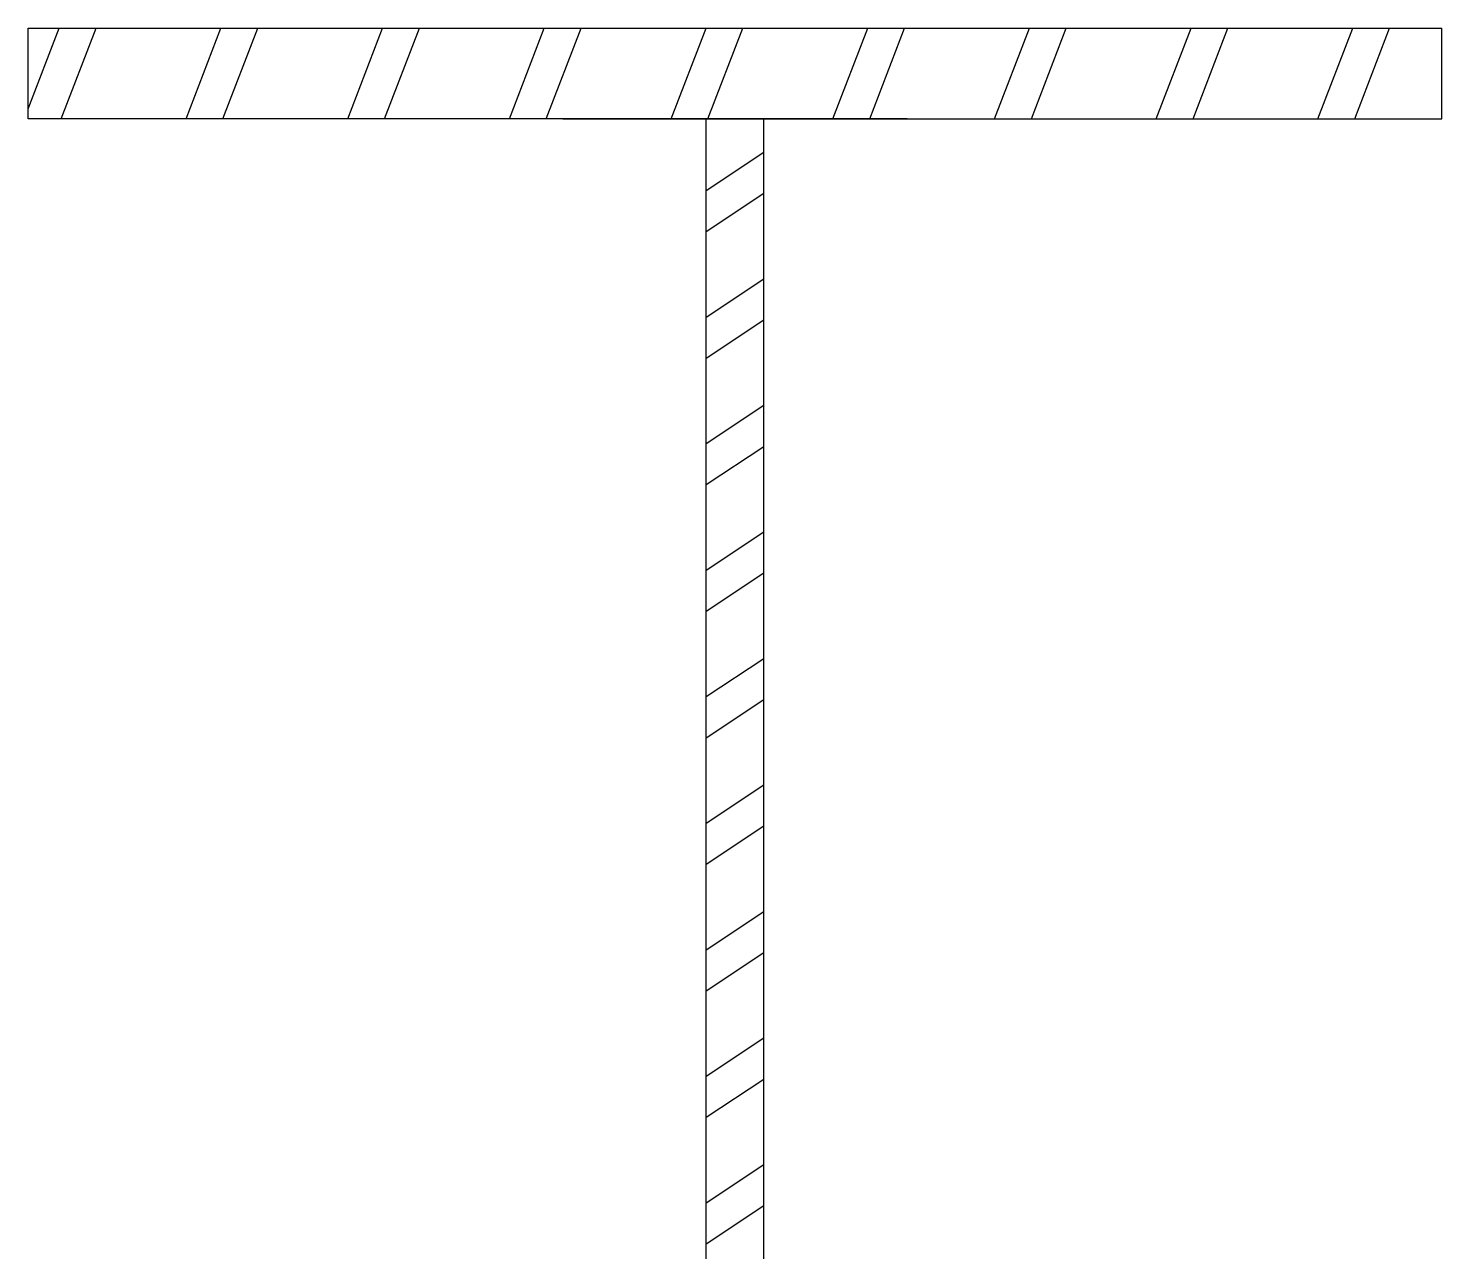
# Model space of a CAD drawing. Extents: x -1396510 to 1250330, y -1892470 to 1623980.
# Drawn here: x -1160850 to -1159961, y -60844 to -60075 of the extents above; entities that cross this region are included whole.
import ezdxf

# ---------------------------------------------------------------- set-up
doc = ezdxf.new("R2010")
doc.units = 0
doc.header["$LTSCALE"] = 1000
doc.header["$MEASUREMENT"] = 0
doc.layers.add('walraven', color=7, linetype='Continuous')

msp = doc.modelspace()

# ---------------------------------------------------------------- linework, layer by layer
for p, q in [((-1160850.06, -60125.39), (-1160830.57, -60074.7)), ((-1160850.06, -60074.7), (-1159960.82, -60074.7)), ((-1160850.06, -60131.72), (-1160850.06, -60074.7)), ((-1160829.33, -60131.72), (-1160807.41, -60074.7)), ((-1160750.77, -60131.72), (-1160728.84, -60074.7)), ((-1160727.61, -60131.72), (-1160705.68, -60074.7)), ((-1160649.04, -60131.72), (-1160627.12, -60074.7)), ((-1160625.88, -60131.72), (-1160603.96, -60074.7)), ((-1160547.32, -60131.72), (-1160525.4, -60074.7)), ((-1160524.16, -60131.72), (-1160502.24, -60074.7)), ((-1160445.6, -60131.72), (-1160423.67, -60074.7)), ((-1160422.44, -60131.72), (-1160400.51, -60074.7)), ((-1160343.88, -60131.72), (-1160321.95, -60074.7)), ((-1160320.71, -60131.72), (-1160298.79, -60074.7)), ((-1160242.15, -60131.72), (-1160220.23, -60074.7)), ((-1160218.99, -60131.72), (-1160197.07, -60074.7)), ((-1160140.43, -60131.72), (-1160118.51, -60074.7)), ((-1160117.27, -60131.72), (-1160095.34, -60074.7)), ((-1160038.71, -60131.72), (-1160016.78, -60074.7)), ((-1160015.54, -60131.72), (-1159993.62, -60074.7)), ((-1159960.82, -60131.72), (-1159960.82, -60074.7)), ((-1160423.67, -61114.07), (-1160423.67, -60131.72)), ((-1160387.2, -61114.07), (-1160387.2, -60131.72)), ((-1160423.67, -60176.76), (-1160387.2, -60152.69)), ((-1160423.67, -60202.61), (-1160387.2, -60178.54)), ((-1160423.67, -60256.37), (-1160387.2, -60232.3)), ((-1160423.67, -60282.22), (-1160387.2, -60258.15)), ((-1160423.67, -60335.98), (-1160387.2, -60311.91)), ((-1160423.67, -60361.83), (-1160387.2, -60337.76)), ((-1160423.67, -60415.59), (-1160387.2, -60391.52)), ((-1160423.67, -60441.44), (-1160387.2, -60417.37)), ((-1160423.67, -60495.2), (-1160387.2, -60471.13)), ((-1160423.67, -60521.05), (-1160387.2, -60496.98)), ((-1160423.67, -60574.81), (-1160387.2, -60550.74)), ((-1160423.67, -60600.66), (-1160387.2, -60576.59)), ((-1160423.67, -60654.42), (-1160387.2, -60630.35)), ((-1160423.67, -60680.27), (-1160387.2, -60656.2)), ((-1160423.67, -60734.03), (-1160387.2, -60709.96)), ((-1160423.67, -60759.88), (-1160387.2, -60735.81)), ((-1160423.67, -60813.64), (-1160387.2, -60789.57)), ((-1160423.67, -60839.49), (-1160387.2, -60815.42))]:
    msp.add_line(p, q)
at = {"layer": 'walraven'}
for p, q in [((-1160297.21, -60131.72), (-1160850.06, -60131.72)), ((-1160513.67, -60131.72), (-1159960.82, -60131.72))]:
    msp.add_line(p, q, dxfattribs=at)

doc.saveas('drawing.dxf')
